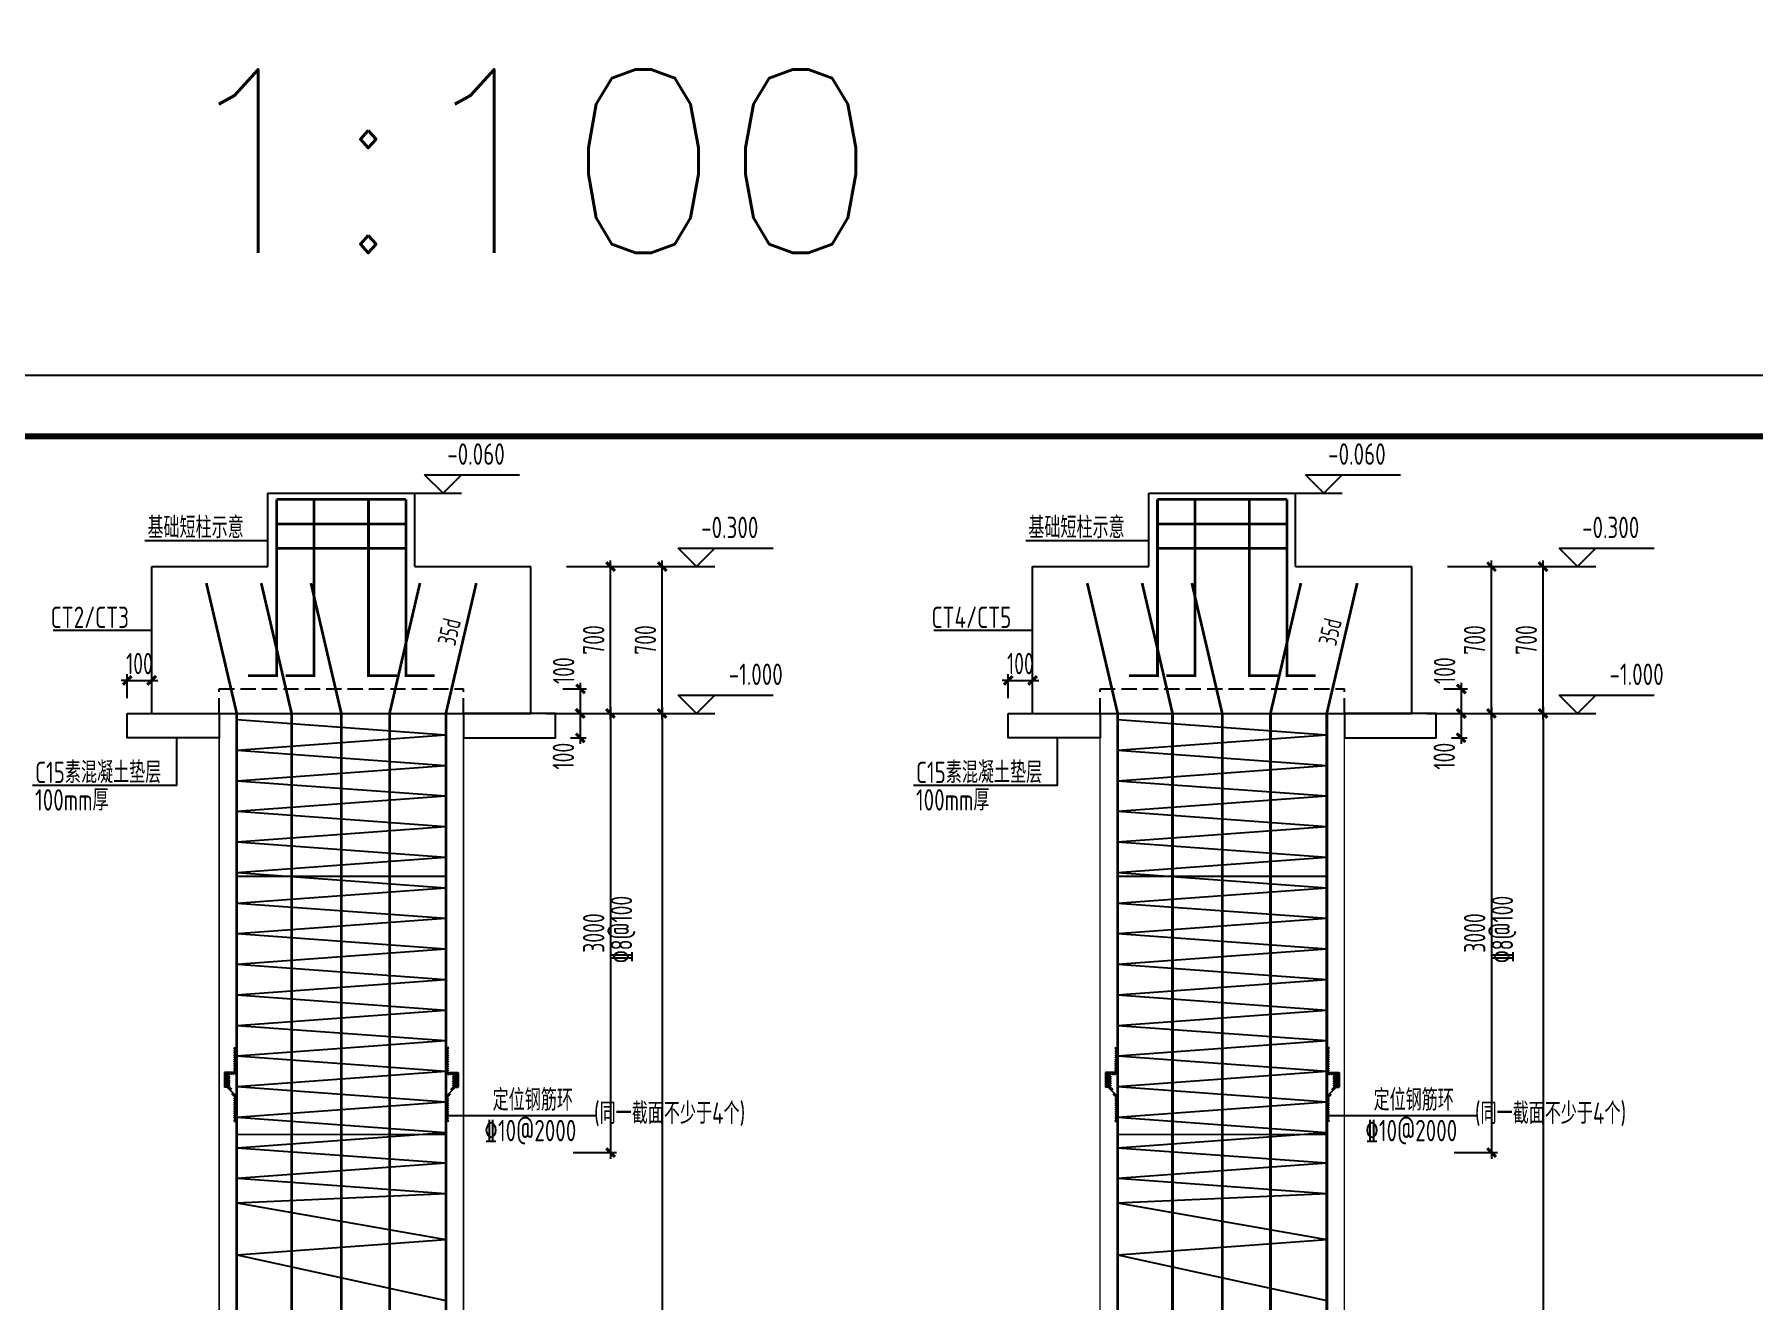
# Model space of a CAD drawing. Extents: x -3102990 to -851544, y -5293060 to -2540151.
# Drawn here: x -2524074 to -2495962, y -2646032 to -2625331 of the extents above; entities that cross this region are included whole.
import ezdxf
from ezdxf.enums import TextEntityAlignment as Align

# ---------------------------------------------------------------- set-up
doc = ezdxf.new("R2010")
doc.units = 0
doc.header["$LTSCALE"] = 1000
doc.header["$PDMODE"] = 1
doc.linetypes.add('DASH', pattern=[0.35, 0.25, -0.1])
doc.layers.get('0').update_dxf_attribs({"linetype": 'CONTINUOUS'})
doc.layers.get('Defpoints').update_dxf_attribs({"linetype": 'CONTINUOUS'})
for name, color, linetype in [('5', 7, 'CONTINUOUS'), ('6', 3, 'CONTINUOUS'), ('COLU', 7, 'CONTINUOUS'), ('DIM', 3, 'CONTINUOUS'), ('PUB_TITLE', 4, 'CONTINUOUS'), ('REIN', 1, 'CONTINUOUS'), ('TEXT', 7, 'CONTINUOUS'), ('THIN', 7, 'CONTINUOUS')]:
    doc.layers.add(name, color=color, linetype=linetype)
doc.layers.add('yichutu', color=7, linetype='CONTINUOUS', true_color=0xffffff, plot=False)
doc.styles.add('HZTXT', font='txt.shx', dxfattribs={"width": 0.7, "height": 300, "bigfont": 'hztxt.shx'})
doc.styles.add('TSSD_Dimension', font='tssdeng.shx', dxfattribs={"width": 0.7, "bigfont": 'Hztxt.shx'})
doc.styles.add('TSSD_Label', font='tssdeng.shx', dxfattribs={"width": 0.75, "bigfont": 'hztxt.shx'})
doc.styles.add('TSSD_Rein', font='Tssdeng.shx', dxfattribs={"width": 0.75, "bigfont": 'hztxt.shx'})
doc.dimstyles.new('TSSD_10_100', dxfattribs={"dimtxt": 350, "dimasz": 100, "dimexe": 100, "dimexo": 250, "dimgap": 100, "dimtad": 1, "dimdec": 0, "dimlfac": 0.1, "dimzin": 0, "dimdsep": 46, "dimtxsty": 'TSSD_Dimension', "dimblk": 'ARCHTICK', "dimcen": 0, "dimdle": 100, "dimclrt": 7, "dimadec": 0, "dimazin": 0, "dimtfac": 1, "dimtdec": 0, "dimtix": 1, "dimtmove": 2, "dimatfit": 3, "dimldrblk": 'ARCHTICK', "dimfxl": 1, "dimtolj": 1, "dimtzin": 0, "dimarcsym": 0})
doc.dimstyles.new('TSSD_200_100', dxfattribs={"dimtxt": 350, "dimasz": 100, "dimexe": 100, "dimexo": 250, "dimgap": 100, "dimtad": 1, "dimdec": 0, "dimlfac": 2, "dimzin": 0, "dimdsep": 46, "dimtxsty": 'TSSD_Dimension', "dimblk": 'ARCHTICK', "dimcen": 0, "dimdle": 100, "dimclrt": 7, "dimadec": 0, "dimazin": 0, "dimtfac": 1, "dimtdec": 0, "dimtix": 1, "dimtmove": 2, "dimatfit": 3, "dimfxl": 1, "dimtolj": 1, "dimtzin": 0, "dimarcsym": 0})
doc.dimstyles.new('TSSD_25_100', dxfattribs={"dimtxt": 350, "dimasz": 100, "dimexe": 100, "dimexo": 250, "dimgap": 100, "dimtad": 1, "dimdec": 0, "dimlfac": 0.25, "dimzin": 0, "dimdsep": 46, "dimtxsty": 'TSSD_Dimension', "dimblk": 'ARCHTICK', "dimcen": 0, "dimdle": 100, "dimclrt": 7, "dimadec": 0, "dimazin": 0, "dimtfac": 1, "dimtdec": 0, "dimtix": 1, "dimtmove": 2, "dimatfit": 3, "dimfxl": 1, "dimtolj": 1, "dimtzin": 0, "dimarcsym": 0})

# ---------------------------------------------------------------- blocks, each defined once
blk = doc.blocks.new('_ArchTick')
at = {"color": 0, "const_width": 0.5}
blk.add_lwpolyline([(-0.71, -0.71), (0.71, 0.71)], dxfattribs=at)
blk = doc.blocks.new('*D2164')
at = {"layer": 'Defpoints', "color": 0, "ltscale": 1.5}
for p in [(-2515684, -2636032), (-2515145, -2636032), (-2515684, -2636432)]:
    blk.add_point(p, dxfattribs=at)
at = {"layer": 'DIM', "color": 0, "lineweight": -2, "ltscale": 1.5}
for p, q in [((-2515434, -2636032), (-2515045, -2636032)), ((-2515145, -2636532), (-2515145, -2635932)), ((-2515434, -2636432), (-2515045, -2636432))]:
    blk.add_line(p, q, dxfattribs=at)
at = {"layer": 'DIM', "color": 0, "lineweight": -2, "ltscale": 1.5, "xscale": 100, "yscale": 100, "zscale": 100}
for p, rotation in [((-2515145, -2636032), 90), ((-2515145, -2636432), 270)]:
    blk.add_blockref('_ArchTick', p, dxfattribs=dict(at, rotation=rotation))
at = {"layer": 'DIM', "color": 7, "ltscale": 1.5, "insert": (-2515420, -2635733), "char_height": 350, "attachment_point": 5, "rotation": 90, "style": 'TSSD_Dimension'}
blk.add_mtext('\\A1;100', dxfattribs=at)
blk = doc.blocks.new('*D2165')
at = {"layer": 'Defpoints', "color": 0, "ltscale": 1.5}
for p in [(-2515624, -2634032), (-2514654, -2634032), (-2515624, -2636432)]:
    blk.add_point(p, dxfattribs=at)
at = {"layer": 'DIM', "color": 0, "lineweight": -2, "ltscale": 1.5}
for p, q in [((-2515374, -2634032), (-2514554, -2634032)), ((-2514654, -2636532), (-2514654, -2633932)), ((-2515374, -2636432), (-2514554, -2636432))]:
    blk.add_line(p, q, dxfattribs=at)
at = {"layer": 'DIM', "color": 0, "lineweight": -2, "ltscale": 1.5, "xscale": 100, "yscale": 100, "zscale": 100}
for p, rotation in [((-2514654, -2634032), 90), ((-2514654, -2636432), 270)]:
    blk.add_blockref('_ArchTick', p, dxfattribs=dict(at, rotation=rotation))
at = {"layer": 'DIM', "color": 7, "ltscale": 1.5, "insert": (-2514929, -2635232), "char_height": 350, "attachment_point": 5, "rotation": 90, "style": 'TSSD_Dimension'}
blk.add_mtext('\\A1;700', dxfattribs=at)
blk = doc.blocks.new('*D2168')
at = {"layer": 'Defpoints', "color": 0}
for p in [(-2515515, -2636432), (-2515515, -2643612), (-2514654, -2643612)]:
    blk.add_point(p, dxfattribs=at)
at = {"layer": 'DIM', "color": 0, "lineweight": -2}
for p, q in [((-2514654, -2636332), (-2514654, -2643712)), ((-2515265, -2636432), (-2514554, -2636432)), ((-2515265, -2643612), (-2514554, -2643612))]:
    blk.add_line(p, q, dxfattribs=at)
at = {"layer": 'DIM', "color": 0, "lineweight": -2, "xscale": 100, "yscale": 100, "zscale": 100}
for p, rotation in [((-2514654, -2636432), 90), ((-2514654, -2643612), 270)]:
    blk.add_blockref('_ArchTick', p, dxfattribs=dict(at, rotation=rotation))
at = {"layer": 'DIM', "color": 7, "insert": (-2514929, -2640022), "char_height": 350, "attachment_point": 5, "rotation": 90, "style": 'TSSD_Dimension'}
blk.add_mtext('\\A1;3000', dxfattribs=at)
blk = doc.blocks.new('*D2169')
at = {"layer": 'Defpoints', "color": 0}
for p in [(-2515956, -2636432), (-2516599, -2659032), (-2513809, -2659032)]:
    blk.add_point(p, dxfattribs=at)
at = {"layer": 'DIM', "color": 0, "lineweight": -2}
for p, q in [((-2513809, -2636332), (-2513809, -2659132)), ((-2515706, -2636432), (-2513709, -2636432)), ((-2516349, -2659032), (-2513709, -2659032))]:
    blk.add_line(p, q, dxfattribs=at)
at = {"layer": 'DIM', "color": 0, "lineweight": -2, "xscale": 100, "yscale": 100, "zscale": 100}
for p, rotation in [((-2513809, -2636432), 90), ((-2513809, -2659032), 270)]:
    blk.add_blockref('_ArchTick', p, dxfattribs=dict(at, rotation=rotation))
at = {"layer": 'DIM', "color": 7, "insert": (-2514084, -2647732), "char_height": 350, "attachment_point": 5, "rotation": 90, "style": 'TSSD_Dimension'}
blk.add_mtext('\\A1;>6000mm', dxfattribs=at)
blk = doc.blocks.new('*D2170')
at = {"layer": 'Defpoints', "color": 0, "ltscale": 1.5}
for p in [(-2515279, -2634032), (-2513809, -2634032), (-2515279, -2636432)]:
    blk.add_point(p, dxfattribs=at)
at = {"layer": 'DIM', "color": 0, "lineweight": -2, "ltscale": 1.5}
for p, q in [((-2515029, -2634032), (-2513709, -2634032)), ((-2513809, -2636532), (-2513809, -2633932)), ((-2515029, -2636432), (-2513709, -2636432))]:
    blk.add_line(p, q, dxfattribs=at)
at = {"layer": 'DIM', "color": 0, "lineweight": -2, "ltscale": 1.5, "xscale": 100, "yscale": 100, "zscale": 100}
for p, rotation in [((-2513809, -2634032), 90), ((-2513809, -2636432), 270)]:
    blk.add_blockref('_ArchTick', p, dxfattribs=dict(at, rotation=rotation))
at = {"layer": 'DIM', "color": 7, "ltscale": 1.5, "insert": (-2514084, -2635232), "char_height": 350, "attachment_point": 5, "rotation": 90, "style": 'TSSD_Dimension'}
blk.add_mtext('\\A1;700', dxfattribs=at)
blk = doc.blocks.new('*D2161')
at = {"layer": 'Defpoints', "color": 0, "ltscale": 1.5}
for p in [(-2515556, -2636432), (-2515556, -2636832), (-2515150, -2636832)]:
    blk.add_point(p, dxfattribs=at)
at = {"layer": 'DIM', "color": 0, "lineweight": -2, "ltscale": 1.5}
for p, q in [((-2515150, -2636332), (-2515150, -2636932)), ((-2515306, -2636432), (-2515050, -2636432)), ((-2515306, -2636832), (-2515050, -2636832))]:
    blk.add_line(p, q, dxfattribs=at)
at = {"layer": 'DIM', "color": 0, "lineweight": -2, "ltscale": 1.5, "xscale": 100, "yscale": 100, "zscale": 100}
for p, rotation in [((-2515150, -2636432), 90), ((-2515150, -2636832), 270)]:
    blk.add_blockref('_ArchTick', p, dxfattribs=dict(at, rotation=rotation))
at = {"layer": 'DIM', "color": 7, "ltscale": 1.5, "insert": (-2515425, -2637131), "char_height": 350, "attachment_point": 5, "rotation": 90, "style": 'TSSD_Dimension'}
blk.add_mtext('\\A1;100', dxfattribs=at)
blk = doc.blocks.new('*D2162')
at = {"layer": 'Defpoints', "color": 0, "ltscale": 1.5}
for p in [(-2522156, -2635892), (-2522556, -2636432), (-2522156, -2636432)]:
    blk.add_point(p, dxfattribs=at)
at = {"layer": 'DIM', "color": 0, "lineweight": -2, "ltscale": 1.5}
for p, q in [((-2522556, -2636182), (-2522556, -2635792)), ((-2522156, -2636182), (-2522156, -2635792)), ((-2522556, -2635892), (-2522656, -2635892)), ((-2522556, -2635892), (-2522156, -2635892)), ((-2522156, -2635892), (-2522056, -2635892))]:
    blk.add_line(p, q, dxfattribs=at)
at = {"layer": 'DIM', "color": 0, "lineweight": -2, "ltscale": 1.5, "xscale": 100, "yscale": 100, "zscale": 100}
blk.add_blockref('_ArchTick', (-2522556, -2635892), dxfattribs=at)
at = {"layer": 'DIM', "color": 0, "lineweight": -2, "ltscale": 1.5, "xscale": 100, "yscale": 100, "zscale": 100, "rotation": 180}
blk.add_blockref('_ArchTick', (-2522156, -2635892), dxfattribs=at)
at = {"layer": 'DIM', "color": 7, "ltscale": 1.5, "insert": (-2522356, -2635617), "char_height": 350, "attachment_point": 5, "style": 'TSSD_Dimension'}
blk.add_mtext('\\A1;100', dxfattribs=at)
blk = doc.blocks.new('*D2173')
at = {"layer": 'Defpoints', "color": 0, "ltscale": 1.5}
for p in [(-2501280, -2636032), (-2500740, -2636032), (-2501280, -2636432)]:
    blk.add_point(p, dxfattribs=at)
at = {"layer": 'DIM', "color": 0, "lineweight": -2, "ltscale": 1.5}
for p, q in [((-2501030, -2636032), (-2500640, -2636032)), ((-2500740, -2636532), (-2500740, -2635932)), ((-2501030, -2636432), (-2500640, -2636432))]:
    blk.add_line(p, q, dxfattribs=at)
at = {"layer": 'DIM', "color": 0, "lineweight": -2, "ltscale": 1.5, "xscale": 100, "yscale": 100, "zscale": 100}
for p, rotation in [((-2500740, -2636032), 90), ((-2500740, -2636432), 270)]:
    blk.add_blockref('_ArchTick', p, dxfattribs=dict(at, rotation=rotation))
at = {"layer": 'DIM', "color": 7, "ltscale": 1.5, "insert": (-2501015, -2635733), "char_height": 350, "attachment_point": 5, "rotation": 90, "style": 'TSSD_Dimension'}
blk.add_mtext('\\A1;100', dxfattribs=at)
blk = doc.blocks.new('*D2174')
at = {"layer": 'Defpoints', "color": 0, "ltscale": 1.5}
for p in [(-2501219, -2634032), (-2500249, -2634032), (-2501219, -2636432)]:
    blk.add_point(p, dxfattribs=at)
at = {"layer": 'DIM', "color": 0, "lineweight": -2, "ltscale": 1.5}
for p, q in [((-2500969, -2634032), (-2500149, -2634032)), ((-2500249, -2636532), (-2500249, -2633932)), ((-2500969, -2636432), (-2500149, -2636432))]:
    blk.add_line(p, q, dxfattribs=at)
at = {"layer": 'DIM', "color": 0, "lineweight": -2, "ltscale": 1.5, "xscale": 100, "yscale": 100, "zscale": 100}
for p, rotation in [((-2500249, -2634032), 90), ((-2500249, -2636432), 270)]:
    blk.add_blockref('_ArchTick', p, dxfattribs=dict(at, rotation=rotation))
at = {"layer": 'DIM', "color": 7, "ltscale": 1.5, "insert": (-2500524, -2635232), "char_height": 350, "attachment_point": 5, "rotation": 90, "style": 'TSSD_Dimension'}
blk.add_mtext('\\A1;700', dxfattribs=at)
blk = doc.blocks.new('*D2177')
at = {"layer": 'Defpoints', "color": 0}
for p in [(-2501111, -2636432), (-2501111, -2643612), (-2500249, -2643612)]:
    blk.add_point(p, dxfattribs=at)
at = {"layer": 'DIM', "color": 0, "lineweight": -2}
for p, q in [((-2500249, -2636332), (-2500249, -2643712)), ((-2500861, -2636432), (-2500149, -2636432)), ((-2500861, -2643612), (-2500149, -2643612))]:
    blk.add_line(p, q, dxfattribs=at)
at = {"layer": 'DIM', "color": 0, "lineweight": -2, "xscale": 100, "yscale": 100, "zscale": 100}
for p, rotation in [((-2500249, -2636432), 90), ((-2500249, -2643612), 270)]:
    blk.add_blockref('_ArchTick', p, dxfattribs=dict(at, rotation=rotation))
at = {"layer": 'DIM', "color": 7, "insert": (-2500524, -2640022), "char_height": 350, "attachment_point": 5, "rotation": 90, "style": 'TSSD_Dimension'}
blk.add_mtext('\\A1;3000', dxfattribs=at)
blk = doc.blocks.new('*D2178')
at = {"layer": 'Defpoints', "color": 0}
for p in [(-2501551, -2636432), (-2502195, -2659032), (-2499405, -2659032)]:
    blk.add_point(p, dxfattribs=at)
at = {"layer": 'DIM', "color": 0, "lineweight": -2}
for p, q in [((-2499405, -2636332), (-2499405, -2659132)), ((-2501301, -2636432), (-2499305, -2636432)), ((-2501945, -2659032), (-2499305, -2659032))]:
    blk.add_line(p, q, dxfattribs=at)
at = {"layer": 'DIM', "color": 0, "lineweight": -2, "xscale": 100, "yscale": 100, "zscale": 100}
for p, rotation in [((-2499405, -2636432), 90), ((-2499405, -2659032), 270)]:
    blk.add_blockref('_ArchTick', p, dxfattribs=dict(at, rotation=rotation))
at = {"layer": 'DIM', "color": 7, "insert": (-2499680, -2647732), "char_height": 350, "attachment_point": 5, "rotation": 90, "style": 'TSSD_Dimension'}
blk.add_mtext('\\A1;>6000mm', dxfattribs=at)
blk = doc.blocks.new('*D2179')
at = {"layer": 'Defpoints', "color": 0, "ltscale": 1.5}
for p in [(-2500875, -2634032), (-2499405, -2634032), (-2500875, -2636432)]:
    blk.add_point(p, dxfattribs=at)
at = {"layer": 'DIM', "color": 0, "lineweight": -2, "ltscale": 1.5}
for p, q in [((-2500625, -2634032), (-2499305, -2634032)), ((-2499405, -2636532), (-2499405, -2633932)), ((-2500625, -2636432), (-2499305, -2636432))]:
    blk.add_line(p, q, dxfattribs=at)
at = {"layer": 'DIM', "color": 0, "lineweight": -2, "ltscale": 1.5, "xscale": 100, "yscale": 100, "zscale": 100}
for p, rotation in [((-2499405, -2634032), 90), ((-2499405, -2636432), 270)]:
    blk.add_blockref('_ArchTick', p, dxfattribs=dict(at, rotation=rotation))
at = {"layer": 'DIM', "color": 7, "ltscale": 1.5, "insert": (-2499680, -2635232), "char_height": 350, "attachment_point": 5, "rotation": 90, "style": 'TSSD_Dimension'}
blk.add_mtext('\\A1;700', dxfattribs=at)
blk = doc.blocks.new('*D2180')
at = {"layer": 'Defpoints', "color": 0, "ltscale": 1.5}
for p in [(-2501151, -2636432), (-2501151, -2636832), (-2500746, -2636832)]:
    blk.add_point(p, dxfattribs=at)
at = {"layer": 'DIM', "color": 0, "lineweight": -2, "ltscale": 1.5}
for p, q in [((-2500746, -2636332), (-2500746, -2636932)), ((-2500901, -2636432), (-2500646, -2636432)), ((-2500901, -2636832), (-2500646, -2636832))]:
    blk.add_line(p, q, dxfattribs=at)
at = {"layer": 'DIM', "color": 0, "lineweight": -2, "ltscale": 1.5, "xscale": 100, "yscale": 100, "zscale": 100}
for p, rotation in [((-2500746, -2636432), 90), ((-2500746, -2636832), 270)]:
    blk.add_blockref('_ArchTick', p, dxfattribs=dict(at, rotation=rotation))
at = {"layer": 'DIM', "color": 7, "ltscale": 1.5, "insert": (-2501021, -2637131), "char_height": 350, "attachment_point": 5, "rotation": 90, "style": 'TSSD_Dimension'}
blk.add_mtext('\\A1;100', dxfattribs=at)
blk = doc.blocks.new('*D2181')
at = {"layer": 'Defpoints', "color": 0, "ltscale": 1.5}
for p in [(-2507751, -2635892), (-2508151, -2636432), (-2507751, -2636432)]:
    blk.add_point(p, dxfattribs=at)
at = {"layer": 'DIM', "color": 0, "lineweight": -2, "ltscale": 1.5}
for p, q in [((-2508151, -2636182), (-2508151, -2635792)), ((-2507751, -2636182), (-2507751, -2635792)), ((-2508151, -2635892), (-2508251, -2635892)), ((-2508151, -2635892), (-2507751, -2635892)), ((-2507751, -2635892), (-2507651, -2635892))]:
    blk.add_line(p, q, dxfattribs=at)
at = {"layer": 'DIM', "color": 0, "lineweight": -2, "ltscale": 1.5, "xscale": 100, "yscale": 100, "zscale": 100}
blk.add_blockref('_ArchTick', (-2508151, -2635892), dxfattribs=at)
at = {"layer": 'DIM', "color": 0, "lineweight": -2, "ltscale": 1.5, "xscale": 100, "yscale": 100, "zscale": 100, "rotation": 180}
blk.add_blockref('_ArchTick', (-2507751, -2635892), dxfattribs=at)
at = {"layer": 'DIM', "color": 7, "ltscale": 1.5, "insert": (-2507951, -2635617), "char_height": 350, "attachment_point": 5, "style": 'TSSD_Dimension'}
blk.add_mtext('\\A1;100', dxfattribs=at)
blk = doc.blocks.new('A$C18BE6784')
at = {"layer": 'PUB_TITLE'}
blk.add_lwpolyline([(0, 0), (0, 42000), (89100, 42000), (89100, 0)], close=True, dxfattribs=at)
at = {"layer": 'PUB_TITLE', "const_width": 100}
blk.add_lwpolyline([(88100, 1000), (88100, 41000), (713, 41000), (713, 1000), (88100, 1000)], dxfattribs=at)
blk = doc.blocks.new('yct-891-420-89100-42000-100-2004.0')
at = {"layer": 'yichutu', "color": 7, "true_color": 0xffffff}
blk.add_lwpolyline([(0, 0), (0, 42000), (89100, 42000), (89100, 0)], close=True, dxfattribs=at)
at = {"layer": 'yichutu', "color": 7, "true_color": 0xffffff, "style": 'HZTXT'}
blk.add_text('A2+1/2 1:100', height=3000, dxfattribs=at).set_placement((0, 44000))

msp = doc.modelspace()

# ---------------------------------------------------------------- hatches: boundary and pattern name
at = {"layer": 'COLU'}
h = msp.add_hatch(dxfattribs=at)
h.set_pattern_fill('ANSI31', color=256, scale=200, style=0)
h.set_pattern_definition([(135, (-2595122.78, -2663020.996), (17.6776695, 17.6776695), [])])
h.paths.add_polyline_path([(-2520919.03, -2642300.87), (-2520812.13, -2642300.87), (-2520812.13, -2641900.87), (-2520765.58, -2641900.87), (-2520765.58, -2642339.07), (-2520872.48, -2642339.07), (-2520872.48, -2642540.87), (-2520765.58, -2642700.87), (-2520765.58, -2643100.87), (-2520812.13, -2643100.87), (-2520812.13, -2642700.87), (-2520919.03, -2642540.87)])
h = msp.add_hatch(dxfattribs=at)
h.set_pattern_fill('ANSI31', color=256, scale=200, style=0)
h.set_pattern_definition([(45, (-2442988.39, -2663020.996), (-17.6776695, 17.6776695), [])])
h.paths.add_polyline_path([(-2517192.13, -2642300.87), (-2517299.03, -2642300.87), (-2517299.03, -2641900.87), (-2517345.58, -2641900.87), (-2517345.58, -2642339.07), (-2517238.69, -2642339.07), (-2517238.69, -2642540.87), (-2517345.58, -2642700.87), (-2517345.58, -2643100.87), (-2517299.03, -2643100.87), (-2517299.03, -2642700.87), (-2517192.13, -2642540.87)])
h = msp.add_hatch(dxfattribs=at)
h.set_pattern_fill('ANSI31', color=256, scale=200, style=0)
h.set_pattern_definition([(135, (-2580718.423, -2663020.996), (17.6776695, 17.6776695), [])])
h.paths.add_polyline_path([(-2506514.68, -2642300.87), (-2506407.78, -2642300.87), (-2506407.78, -2641900.87), (-2506361.23, -2641900.87), (-2506361.23, -2642339.07), (-2506468.13, -2642339.07), (-2506468.13, -2642540.87), (-2506361.23, -2642700.87), (-2506361.23, -2643100.87), (-2506407.78, -2643100.87), (-2506407.78, -2642700.87), (-2506514.68, -2642540.87)])
h = msp.add_hatch(dxfattribs=at)
h.set_pattern_fill('ANSI31', color=256, scale=200, style=0)
h.set_pattern_definition([(45, (-2428584.033, -2663020.996), (-17.6776695, 17.6776695), [])])
h.paths.add_polyline_path([(-2502787.78, -2642300.87), (-2502894.68, -2642300.87), (-2502894.68, -2641900.87), (-2502941.23, -2641900.87), (-2502941.23, -2642339.07), (-2502834.33, -2642339.07), (-2502834.33, -2642540.87), (-2502941.23, -2642700.87), (-2502941.23, -2643100.87), (-2502894.68, -2643100.87), (-2502894.68, -2642700.87), (-2502787.78, -2642540.87)])
h = msp.add_hatch(dxfattribs=at)
h.set_pattern_fill('ANSI31', color=256, scale=200, style=0)
h.set_pattern_definition([(135, (-2548759.178, -2650693.608), (17.67767, 17.67767), [])])
h.paths.add_polyline_path([(-2520965.58, -2642300.87), (-2520919.03, -2642300.87), (-2520919.03, -2642540.87), (-2520965.58, -2642540.87)])
h = msp.add_hatch(dxfattribs=at)
h.set_pattern_fill('ANSI31', color=256, scale=200, style=0)
h.set_pattern_definition([(45, (-2489351.99, -2650693.608), (-17.67767, 17.67767), [])])
h.paths.add_polyline_path([(-2517145.58, -2642300.87), (-2517192.13, -2642300.87), (-2517192.13, -2642540.87), (-2517145.58, -2642540.87)])
h = msp.add_hatch(dxfattribs=at)
h.set_pattern_fill('ANSI31', color=256, scale=200, style=0)
h.set_pattern_definition([(135, (-2534354.822, -2650693.608), (17.67767, 17.67767), [])])
h.paths.add_polyline_path([(-2506561.23, -2642300.87), (-2506514.68, -2642300.87), (-2506514.68, -2642540.87), (-2506561.23, -2642540.87)])
h = msp.add_hatch(dxfattribs=at)
h.set_pattern_fill('ANSI31', color=256, scale=200, style=0)
h.set_pattern_definition([(45, (-2474947.634, -2650693.608), (-17.67767, 17.67767), [])])
h.paths.add_polyline_path([(-2502741.23, -2642300.87), (-2502787.78, -2642300.87), (-2502787.78, -2642540.87), (-2502741.23, -2642540.87)])

# ---------------------------------------------------------------- linework, layer by layer
for p, q in [((-2520255.58, -2634032.04), (-2520255.58, -2632832.04)), ((-2520255.58, -2632832.04), (-2517855.58, -2632832.04)), ((-2517855.58, -2634032.04), (-2517855.58, -2632832.04)), ((-2505851.23, -2634032.04), (-2505851.23, -2632832.04)), ((-2505851.23, -2632832.04), (-2503451.23, -2632832.04)), ((-2503451.23, -2634032.04), (-2503451.23, -2632832.04)), ((-2522155.58, -2636432.04), (-2522155.58, -2634032.04)), ((-2522155.58, -2634032.04), (-2520255.58, -2634032.04)), ((-2517855.58, -2634032.04), (-2515955.58, -2634032.04)), ((-2515955.58, -2636432.04), (-2515955.58, -2634032.04)), ((-2507751.23, -2636432.04), (-2507751.23, -2634032.04)), ((-2507751.23, -2634032.04), (-2505851.23, -2634032.04)), ((-2503451.23, -2634032.04), (-2501551.23, -2634032.04)), ((-2501551.23, -2636432.04), (-2501551.23, -2634032.04)), ((-2522155.58, -2636432.04), (-2515955.58, -2636432.04)), ((-2507751.23, -2636432.04), (-2501551.23, -2636432.04)), ((-2520765.59, -2644432.04), (-2517345.58, -2645032.04)), ((-2506361.23, -2644432.04), (-2502941.23, -2645032.04)), ((-2520765.59, -2645282.04), (-2517345.58, -2646032.04)), ((-2506361.23, -2645282.04), (-2502941.23, -2646032.04))]:
    msp.add_line(p, q)
at = {"linetype": 'DASH'}
for p, q in [((-2521053.41, -2636032.04), (-2517057.76, -2636032.04)), ((-2521053.41, -2636432.04), (-2521053.41, -2636032.04)), ((-2517057.76, -2636432.04), (-2517057.76, -2636032.04)), ((-2506649.05, -2636032.04), (-2502653.4, -2636032.04)), ((-2506649.05, -2636432.04), (-2506649.05, -2636032.04)), ((-2502653.4, -2636432.04), (-2502653.4, -2636032.04))]:
    msp.add_line(p, q, dxfattribs=at)
at = {"const_width": 30}
for points in [[(-2520765.58, -2639095.77), (-2517345.58, -2639095.77)], [(-2506361.23, -2639095.77), (-2502941.23, -2639095.77)], [(-2520765.58, -2643315.43), (-2517345.58, -2643315.43)], [(-2506361.23, -2643315.43), (-2502941.23, -2643315.43)]]:
    msp.add_lwpolyline(points, dxfattribs=at)
at = {"layer": '5', "const_width": 25}
for points in [[(-2521053.41, -2658420.65), (-2521053.41, -2636432.04)], [(-2517057.76, -2658420.65), (-2517057.76, -2636432.04)], [(-2506649.06, -2658420.65), (-2506649.05, -2636432.04)], [(-2502653.4, -2658420.65), (-2502653.4, -2636432.04)]]:
    msp.add_lwpolyline(points, dxfattribs=at)
at = {"layer": '6'}
for p, q in [((-2520765.58, -2636532.04), (-2517345.58, -2636782.04)), ((-2506361.23, -2636532.04), (-2502941.23, -2636782.04)), ((-2520765.58, -2637032.04), (-2517345.58, -2636782.04)), ((-2506361.23, -2637032.04), (-2502941.23, -2636782.04)), ((-2520765.58, -2637032.04), (-2517345.58, -2637282.04)), ((-2506361.23, -2637032.04), (-2502941.23, -2637282.04)), ((-2520765.58, -2637532.04), (-2517345.58, -2637282.04)), ((-2506361.23, -2637532.04), (-2502941.23, -2637282.04)), ((-2520765.58, -2637532.04), (-2517345.58, -2637782.04)), ((-2520765.58, -2638032.04), (-2517345.58, -2637782.04)), ((-2506361.23, -2637532.04), (-2502941.23, -2637782.04)), ((-2506361.23, -2638032.04), (-2502941.23, -2637782.04)), ((-2520765.58, -2638032.04), (-2517345.58, -2638282.04)), ((-2506361.23, -2638032.04), (-2502941.23, -2638282.04)), ((-2520765.58, -2638532.04), (-2517345.58, -2638282.04)), ((-2506361.23, -2638532.04), (-2502941.23, -2638282.04)), ((-2520765.58, -2638532.04), (-2517345.58, -2638782.04)), ((-2506361.23, -2638532.04), (-2502941.23, -2638782.04)), ((-2520765.58, -2639032.04), (-2517345.58, -2638782.04)), ((-2506361.23, -2639032.04), (-2502941.23, -2638782.04)), ((-2520765.58, -2639032.04), (-2517345.58, -2639282.04)), ((-2506361.23, -2639032.04), (-2502941.23, -2639282.04)), ((-2520765.58, -2639532.04), (-2517345.58, -2639282.04)), ((-2506361.23, -2639532.04), (-2502941.23, -2639282.04)), ((-2520765.58, -2639532.04), (-2517345.58, -2639782.04)), ((-2506361.23, -2639532.04), (-2502941.23, -2639782.04)), ((-2520765.58, -2640032.04), (-2517345.58, -2639782.04)), ((-2506361.23, -2640032.04), (-2502941.23, -2639782.04)), ((-2520765.58, -2640032.04), (-2517345.58, -2640282.04)), ((-2520765.58, -2640532.04), (-2517345.58, -2640282.04)), ((-2506361.23, -2640032.04), (-2502941.23, -2640282.04)), ((-2506361.23, -2640532.04), (-2502941.23, -2640282.04)), ((-2520765.58, -2640532.04), (-2517345.58, -2640782.04)), ((-2506361.23, -2640532.04), (-2502941.23, -2640782.04)), ((-2520765.58, -2641032.04), (-2517345.58, -2640782.04)), ((-2506361.23, -2641032.04), (-2502941.23, -2640782.04)), ((-2520765.58, -2641032.04), (-2517345.58, -2641282.04)), ((-2506361.23, -2641032.04), (-2502941.23, -2641282.04)), ((-2520765.58, -2641532.04), (-2517345.58, -2641282.04)), ((-2506361.23, -2641532.04), (-2502941.23, -2641282.04)), ((-2520765.58, -2641532.04), (-2517345.58, -2641782.04)), ((-2506361.23, -2641532.04), (-2502941.23, -2641782.04)), ((-2520765.58, -2642032.04), (-2517345.58, -2641782.04)), ((-2506361.23, -2642032.04), (-2502941.23, -2641782.04)), ((-2520765.58, -2642032.04), (-2517345.58, -2642282.04)), ((-2506361.23, -2642032.04), (-2502941.23, -2642282.04)), ((-2520765.58, -2642532.04), (-2517345.58, -2642282.04)), ((-2520765.58, -2642532.04), (-2517345.58, -2642782.04)), ((-2506361.23, -2642532.04), (-2502941.23, -2642282.04)), ((-2506361.23, -2642532.04), (-2502941.23, -2642782.04)), ((-2520765.58, -2643032.04), (-2517345.58, -2642782.04)), ((-2506361.23, -2643032.04), (-2502941.23, -2642782.04)), ((-2520765.58, -2643032.04), (-2517345.58, -2643282.04)), ((-2506361.23, -2643032.04), (-2502941.23, -2643282.04)), ((-2520765.58, -2643532.04), (-2517345.58, -2643282.04)), ((-2506361.23, -2643532.04), (-2502941.23, -2643282.04)), ((-2520765.58, -2643532.04), (-2517345.58, -2643782.04)), ((-2506361.23, -2643532.04), (-2502941.23, -2643782.04)), ((-2520765.58, -2644032.04), (-2517345.58, -2643782.04)), ((-2506361.23, -2644032.04), (-2502941.23, -2643782.04)), ((-2520765.58, -2644032.04), (-2517345.58, -2644282.04)), ((-2506361.23, -2644032.04), (-2502941.23, -2644282.04)), ((-2520765.59, -2644432.04), (-2517345.58, -2644282.04)), ((-2506361.23, -2644432.04), (-2502941.23, -2644282.04)), ((-2520765.59, -2645282.04), (-2517345.58, -2645032.04)), ((-2506361.23, -2645282.04), (-2502941.23, -2645032.04))]:
    msp.add_line(p, q, dxfattribs=at)
at = {"layer": 'COLU'}
for p, q in [((-2520812.13, -2641900.87), (-2520765.58, -2641900.87)), ((-2517299.03, -2641900.87), (-2517345.58, -2641900.87)), ((-2506407.78, -2641900.87), (-2506361.23, -2641900.87)), ((-2502894.68, -2641900.87), (-2502941.23, -2641900.87)), ((-2520812.13, -2642300.87), (-2520965.58, -2642300.87)), ((-2520965.58, -2642300.87), (-2520965.58, -2642540.87)), ((-2520919.03, -2642540.87), (-2520965.58, -2642540.87)), ((-2520919.03, -2642300.87), (-2520919.03, -2642540.87)), ((-2517299.03, -2642300.87), (-2517145.58, -2642300.87)), ((-2517192.13, -2642300.87), (-2517192.13, -2642540.87)), ((-2517192.13, -2642540.87), (-2517145.58, -2642540.87)), ((-2517145.58, -2642300.87), (-2517145.58, -2642540.87)), ((-2506407.78, -2642300.87), (-2506561.23, -2642300.87)), ((-2506561.23, -2642300.87), (-2506561.23, -2642540.87)), ((-2506514.68, -2642540.87), (-2506561.23, -2642540.87)), ((-2506514.68, -2642300.87), (-2506514.68, -2642540.87)), ((-2502894.68, -2642300.87), (-2502741.23, -2642300.87)), ((-2502787.78, -2642300.87), (-2502787.78, -2642540.87)), ((-2502787.78, -2642540.87), (-2502741.23, -2642540.87)), ((-2502741.23, -2642300.87), (-2502741.23, -2642540.87)), ((-2520812.13, -2643100.87), (-2520765.58, -2643100.87)), ((-2517299.03, -2643100.87), (-2517345.58, -2643100.87)), ((-2517299.03, -2643005.33), (-2514899.88, -2643005.33)), ((-2506407.78, -2643100.87), (-2506361.23, -2643100.87)), ((-2502894.68, -2643100.87), (-2502941.23, -2643100.87)), ((-2502894.68, -2643005.33), (-2500495.52, -2643005.33))]:
    msp.add_line(p, q, dxfattribs=at)
for points in [[(-2522555.58, -2636432.04), (-2521053.41, -2636432.04), (-2521053.41, -2636832.04), (-2522555.58, -2636832.04)], [(-2515555.58, -2636432.04), (-2517057.76, -2636432.04), (-2517057.76, -2636832.04), (-2515555.58, -2636832.04)], [(-2508151.23, -2636432.04), (-2506649.05, -2636432.04), (-2506649.05, -2636832.04), (-2508151.23, -2636832.04)], [(-2501151.23, -2636432.04), (-2502653.4, -2636432.04), (-2502653.4, -2636832.04), (-2501151.23, -2636832.04)]]:
    msp.add_lwpolyline(points, close=True, dxfattribs=at)
at = {"layer": 'REIN', "ltscale": 0.5, "const_width": 45}
for points in [[(-2520114.41, -2632933.83), (-2520114.41, -2635814.32), (-2520581.23, -2635814.32)], [(-2520114.41, -2632933.83), (-2517996.76, -2632933.83)], [(-2519500.35, -2632933.83), (-2519500.35, -2635814.32), (-2519967.17, -2635814.32)], [(-2518610.82, -2632933.83), (-2518610.82, -2635814.32), (-2518144, -2635814.32)], [(-2517996.76, -2632933.83), (-2517996.76, -2635814.32), (-2517529.93, -2635814.32)], [(-2505710.06, -2632933.83), (-2505710.06, -2635814.32), (-2506176.88, -2635814.32)], [(-2505710.06, -2632933.83), (-2503592.4, -2632933.83)], [(-2505096, -2632933.83), (-2505096, -2635814.32), (-2505562.82, -2635814.32)], [(-2504206.46, -2632933.83), (-2504206.46, -2635814.32), (-2503739.64, -2635814.32)], [(-2503592.4, -2632933.83), (-2503592.4, -2635814.32), (-2503125.58, -2635814.32)], [(-2520114.41, -2633333.83), (-2517996.76, -2633333.83)], [(-2520114.41, -2633333.83), (-2517996.76, -2633333.83)], [(-2505710.06, -2633333.83), (-2503592.4, -2633333.83)], [(-2505710.06, -2633333.83), (-2503592.4, -2633333.83)], [(-2520114.41, -2633733.83), (-2517996.76, -2633733.83)], [(-2520114.41, -2633733.83), (-2517996.76, -2633733.83)], [(-2505710.06, -2633733.83), (-2503592.4, -2633733.83)], [(-2505710.06, -2633733.83), (-2503592.4, -2633733.83)], [(-2519868.02, -2658533.56), (-2519868.02, -2636432.04), (-2520365.09, -2634301.52)], [(-2519055.58, -2658533.56), (-2519055.58, -2636432.04), (-2519552.66, -2634301.52)], [(-2518266.58, -2658533.56), (-2518266.58, -2636432.04), (-2517769.51, -2634301.52)], [(-2517345.58, -2658533.56), (-2517345.58, -2636432.04), (-2516848.51, -2634301.52)], [(-2505463.66, -2658533.56), (-2505463.66, -2636432.04), (-2505960.74, -2634301.52)], [(-2504651.23, -2658533.56), (-2504651.23, -2636432.04), (-2505148.31, -2634301.52)], [(-2503862.23, -2658533.56), (-2503862.23, -2636432.04), (-2503365.15, -2634301.52)], [(-2502941.23, -2658533.56), (-2502941.23, -2636432.04), (-2502444.15, -2634301.52)]]:
    msp.add_lwpolyline(points, dxfattribs=at)
at = {"layer": 'REIN', "ltscale": 0.5, "const_width": 45, "elevation": 48}
for points in [[(-2520765.58, -2658533.56), (-2520765.58, -2636432.04), (-2521262.66, -2634301.52)], [(-2506361.23, -2658533.56), (-2506361.23, -2636432.04), (-2506858.31, -2634301.52)]]:
    msp.add_lwpolyline(points, dxfattribs=at)
at = {"layer": 'REIN', "color": 0, "const_width": 0.02}
for points in [[(-2520812.13, -2641900.87), (-2520812.13, -2642300.87), (-2520919.03, -2642300.87), (-2520919.03, -2642540.87), (-2520812.13, -2642700.87), (-2520812.13, -2643100.87)], [(-2520765.58, -2641900.87), (-2520765.58, -2642339.07), (-2520872.48, -2642339.07), (-2520872.48, -2642540.87), (-2520765.58, -2642700.87), (-2520765.58, -2643100.87)], [(-2517345.58, -2641900.87), (-2517345.58, -2642339.07), (-2517238.69, -2642339.07), (-2517238.69, -2642540.87), (-2517345.58, -2642700.87), (-2517345.58, -2643100.87)], [(-2517299.03, -2641900.87), (-2517299.03, -2642300.87), (-2517192.13, -2642300.87), (-2517192.13, -2642540.87), (-2517299.03, -2642700.87), (-2517299.03, -2643100.87)], [(-2506407.78, -2641900.87), (-2506407.78, -2642300.87), (-2506514.68, -2642300.87), (-2506514.68, -2642540.87), (-2506407.78, -2642700.87), (-2506407.78, -2643100.87)], [(-2506361.23, -2641900.87), (-2506361.23, -2642339.07), (-2506468.13, -2642339.07), (-2506468.13, -2642540.87), (-2506361.23, -2642700.87), (-2506361.23, -2643100.87)], [(-2502941.23, -2641900.87), (-2502941.23, -2642339.07), (-2502834.33, -2642339.07), (-2502834.33, -2642540.87), (-2502941.23, -2642700.87), (-2502941.23, -2643100.87)], [(-2502894.68, -2641900.87), (-2502894.68, -2642300.87), (-2502787.78, -2642300.87), (-2502787.78, -2642540.87), (-2502894.68, -2642700.87), (-2502894.68, -2643100.87)]]:
    msp.add_lwpolyline(points, dxfattribs=at)
at = {"layer": 'TEXT'}
for p, q in [((-2520255.58, -2633609.8, -48), (-2522266.15, -2633609.8, -48)), ((-2505851.23, -2633609.8, -48), (-2507861.8, -2633609.8, -48)), ((-2522155.58, -2635076.92), (-2523769.19, -2635076.92)), ((-2507751.23, -2635076.92), (-2509364.84, -2635076.92)), ((-2521747.07, -2637612.98, -48), (-2521747.07, -2636832.04)), ((-2507342.72, -2637612.98, -48), (-2507342.72, -2636832.04)), ((-2521747.07, -2637612.98, -48), (-2524103.42, -2637612.98, -48)), ((-2507342.72, -2637612.98, -48), (-2509699.07, -2637612.98, -48))]:
    msp.add_line(p, q, dxfattribs=at)
at = {"layer": 'THIN'}
for p, q in [((-2517392.57, -2632832.04), (-2517692.57, -2632532.04)), ((-2517692.57, -2632532.04), (-2517092.57, -2632532.04)), ((-2517392.57, -2632832.04), (-2517092.57, -2632532.04)), ((-2517092.57, -2632532.04), (-2516140.64, -2632532.04)), ((-2502988.21, -2632832.04), (-2503288.21, -2632532.04)), ((-2503288.21, -2632532.04), (-2502688.21, -2632532.04)), ((-2502988.21, -2632832.04), (-2502688.21, -2632532.04)), ((-2502688.21, -2632532.04), (-2501736.29, -2632532.04)), ((-2517905.36, -2632832.04), (-2517092.57, -2632832.04)), ((-2517392.57, -2632832.04), (-2517392.57, -2632832.04)), ((-2503501.01, -2632832.04), (-2502688.21, -2632832.04)), ((-2502988.21, -2632832.04), (-2502988.21, -2632832.04)), ((-2513246.17, -2634032.04), (-2513546.17, -2633732.04)), ((-2513546.17, -2633732.04), (-2512946.17, -2633732.04)), ((-2513246.17, -2634032.04), (-2512946.17, -2633732.04)), ((-2512946.17, -2633732.04), (-2511994.24, -2633732.04)), ((-2498841.81, -2634032.04), (-2499141.81, -2633732.04)), ((-2499141.81, -2633732.04), (-2498541.81, -2633732.04)), ((-2498841.81, -2634032.04), (-2498541.81, -2633732.04)), ((-2498541.81, -2633732.04), (-2497589.89, -2633732.04)), ((-2513758.96, -2634032.04), (-2512946.17, -2634032.04)), ((-2513246.17, -2634032.04), (-2513246.17, -2634032.04)), ((-2499354.61, -2634032.04), (-2498541.81, -2634032.04)), ((-2498841.81, -2634032.04), (-2498841.81, -2634032.04)), ((-2513246.17, -2636432.04), (-2513546.17, -2636132.04)), ((-2513546.17, -2636132.04), (-2512946.17, -2636132.04)), ((-2513246.17, -2636432.04), (-2512946.17, -2636132.04)), ((-2512946.17, -2636132.04), (-2511994.24, -2636132.04)), ((-2498841.81, -2636432.04), (-2499141.81, -2636132.04)), ((-2499141.81, -2636132.04), (-2498541.81, -2636132.04)), ((-2498841.81, -2636432.04), (-2498541.81, -2636132.04)), ((-2498541.81, -2636132.04), (-2497589.89, -2636132.04)), ((-2513758.96, -2636432.04), (-2512946.17, -2636432.04)), ((-2513246.17, -2636432.04), (-2513246.17, -2636432.04)), ((-2499354.61, -2636432.04), (-2498541.81, -2636432.04)), ((-2498841.81, -2636432.04), (-2498841.81, -2636432.04))]:
    msp.add_line(p, q, dxfattribs=at)

# ---------------------------------------------------------------- block references
at = {"ltscale": 1.5}
msp.add_blockref('A$C18BE6784', (-2540703.82, -2672902.4), dxfattribs=at)
at = {"layer": 'yichutu'}
msp.add_blockref('yct-891-420-89100-42000-100-2004.0', (-2540703.83, -2672902.4), dxfattribs=at)

# ---------------------------------------------------------------- texts
at = {"layer": 'TEXT', "style": 'TSSD_Label', "width": 0.75}
for s, p in [('-0.060', (-2516382.52, -2632472.04)), ('-0.060', (-2501978.17, -2632472.04)), ('-0.300', (-2512236.12, -2633672.04)), ('-0.300', (-2497831.77, -2633672.04)), ('-1.000', (-2511837.24, -2636072.04)), ('-1.000', (-2497432.89, -2636072.04))]:
    msp.add_text(s, height=350, dxfattribs=at).set_placement(p, align=Align.BOTTOM_RIGHT)
for s, p in [('基础短柱示意', (-2522225.53, -2633568.52, -48)), ('基础短柱示意', (-2507821.17, -2633568.52, -48)), ('CT2/CT3', (-2523808.94, -2635035.63)), ('CT4/CT5', (-2509404.59, -2635035.63)), ('C15素混凝土垫层', (-2524062.8, -2637571.69, -48)), ('C15素混凝土垫层', (-2509658.44, -2637571.69, -48)), ('100mm厚', (-2524062.8, -2638020.59, -48)), ('100mm厚', (-2509658.44, -2638020.59, -48)), ('定位钢筋环', (-2516580.95, -2642926.53)), ('定位钢筋环', (-2502176.59, -2642926.53)), ('(同一截面不少于4个)', (-2514924.49, -2643142.84)), ('(同一截面不少于4个)', (-2500520.13, -2643142.84)), ('%%13210@2000', (-2516718.22, -2643427.24)), ('%%13210@2000', (-2502313.86, -2643427.24))]:
    msp.add_text(s, height=350, dxfattribs=at).set_placement(p)
at = {"layer": 'TEXT', "style": 'TSSD_Rein', "width": 0.7}
for s, height, rotation, p in [('35d', 300, 77, (-2517194.48, -2635344.29)), ('35d', 300, 77, (-2502790.13, -2635344.29)), ('%%1328@100', 350, 90, (-2514299.88, -2640514.98)), ('%%1328@100', 350, 90, (-2499895.53, -2640514.98))]:
    msp.add_text(s, height=height, rotation=rotation, dxfattribs=at).set_placement(p)

# ---------------------------------------------------------------- dimensions: what is measured, and where the dimension line sits
at = {"layer": 'DIM', "ltscale": 1.5}
for p1, p2, distance, picture, middle in [((-2515623.65, -2636432.04), (-2515623.65, -2634032.04), -969.99, '*D2165', (-2514928.66, -2635232.04)), ((-2515279.17, -2636432.04), (-2515279.17, -2634032.04), -1469.99, '*D2170', (-2514084.19, -2635232.04)), ((-2501219.29, -2636432.04), (-2501219.29, -2634032.04), -969.99, '*D2174', (-2500524.3, -2635232.04)), ((-2500874.82, -2636432.04), (-2500874.82, -2634032.04), -1469.99, '*D2179', (-2499679.83, -2635232.04))]:
    dim = msp.add_aligned_dim(p1=p1, p2=p2, distance=distance, text='700', dimstyle='TSSD_200_100', dxfattribs=at)
    dim.commit()
    dim.dimension.update_dxf_attribs({"geometry": picture, "text_midpoint": middle})
for base, p1, p2, picture, middle in [((-2522155.58, -2635891.78), (-2522555.58, -2636432.04), (-2522155.58, -2636432.04), '*D2162', (-2522355.58, -2635616.78)), ((-2507751.23, -2635891.78), (-2508151.23, -2636432.04), (-2507751.23, -2636432.04), '*D2181', (-2507951.23, -2635616.78))]:
    dim = msp.add_linear_dim(base=base, p1=p1, p2=p2, dimstyle='TSSD_25_100', dxfattribs=at)
    dim.commit()
    dim.dimension.update_dxf_attribs({"geometry": picture, "text_midpoint": middle})
for base, p1, p2, picture, middle in [((-2515144.72, -2636032.04), (-2515684.22, -2636432.04), (-2515684.22, -2636032.04), '*D2164', (-2515419.72, -2635732.97)), ((-2500740.36, -2636032.04), (-2501279.86, -2636432.04), (-2501279.86, -2636032.04), '*D2173', (-2501015.36, -2635732.97))]:
    dim = msp.add_linear_dim(base=base, p1=p1, p2=p2, angle=90, text='100', dimstyle='TSSD_200_100', dxfattribs=at)
    dim.commit()
    dim.dimension.update_dxf_attribs({"geometry": picture, "text_midpoint": middle, "dimtype": 161})
at = {"layer": 'DIM'}
for base, p1, p2, text, dimstyle, picture, middle in [((-2513809.19, -2659032.04), (-2515955.58, -2636432.04), (-2516599.43, -2659032.04), '>6000mm', 'TSSD_25_100', '*D2169', (-2514084.19, -2647732.04)), ((-2514653.66, -2643612.32), (-2515514.97, -2636432.04), (-2515514.97, -2643612.32), '3000', 'TSSD_10_100', '*D2168', (-2514928.66, -2640022.18)), ((-2499404.83, -2659032.04), (-2501551.23, -2636432.04), (-2502195.08, -2659032.04), '>6000mm', 'TSSD_25_100', '*D2178', (-2499679.83, -2647732.04)), ((-2500249.3, -2643612.32), (-2501110.61, -2636432.04), (-2501110.61, -2643612.32), '3000', 'TSSD_10_100', '*D2177', (-2500524.3, -2640022.18))]:
    dim = msp.add_linear_dim(base=base, p1=p1, p2=p2, angle=90, text=text, dimstyle=dimstyle, dxfattribs=at)
    dim.commit()
    dim.dimension.update_dxf_attribs({"geometry": picture, "text_midpoint": middle})
at = {"layer": 'DIM', "ltscale": 1.5}
for base, p1, p2, picture, middle in [((-2515150.15, -2636832.04), (-2515555.58, -2636432.04), (-2515555.58, -2636832.04), '*D2161', (-2515425.15, -2637131.11)), ((-2500745.8, -2636832.04), (-2501151.23, -2636432.04), (-2501151.23, -2636832.04), '*D2180', (-2501020.8, -2637131.11))]:
    dim = msp.add_linear_dim(base=base, p1=p1, p2=p2, angle=90, dimstyle='TSSD_25_100', dxfattribs=at)
    dim.commit()
    dim.dimension.update_dxf_attribs({"geometry": picture, "text_midpoint": middle, "dimtype": 160})

doc.saveas('drawing.dxf')
